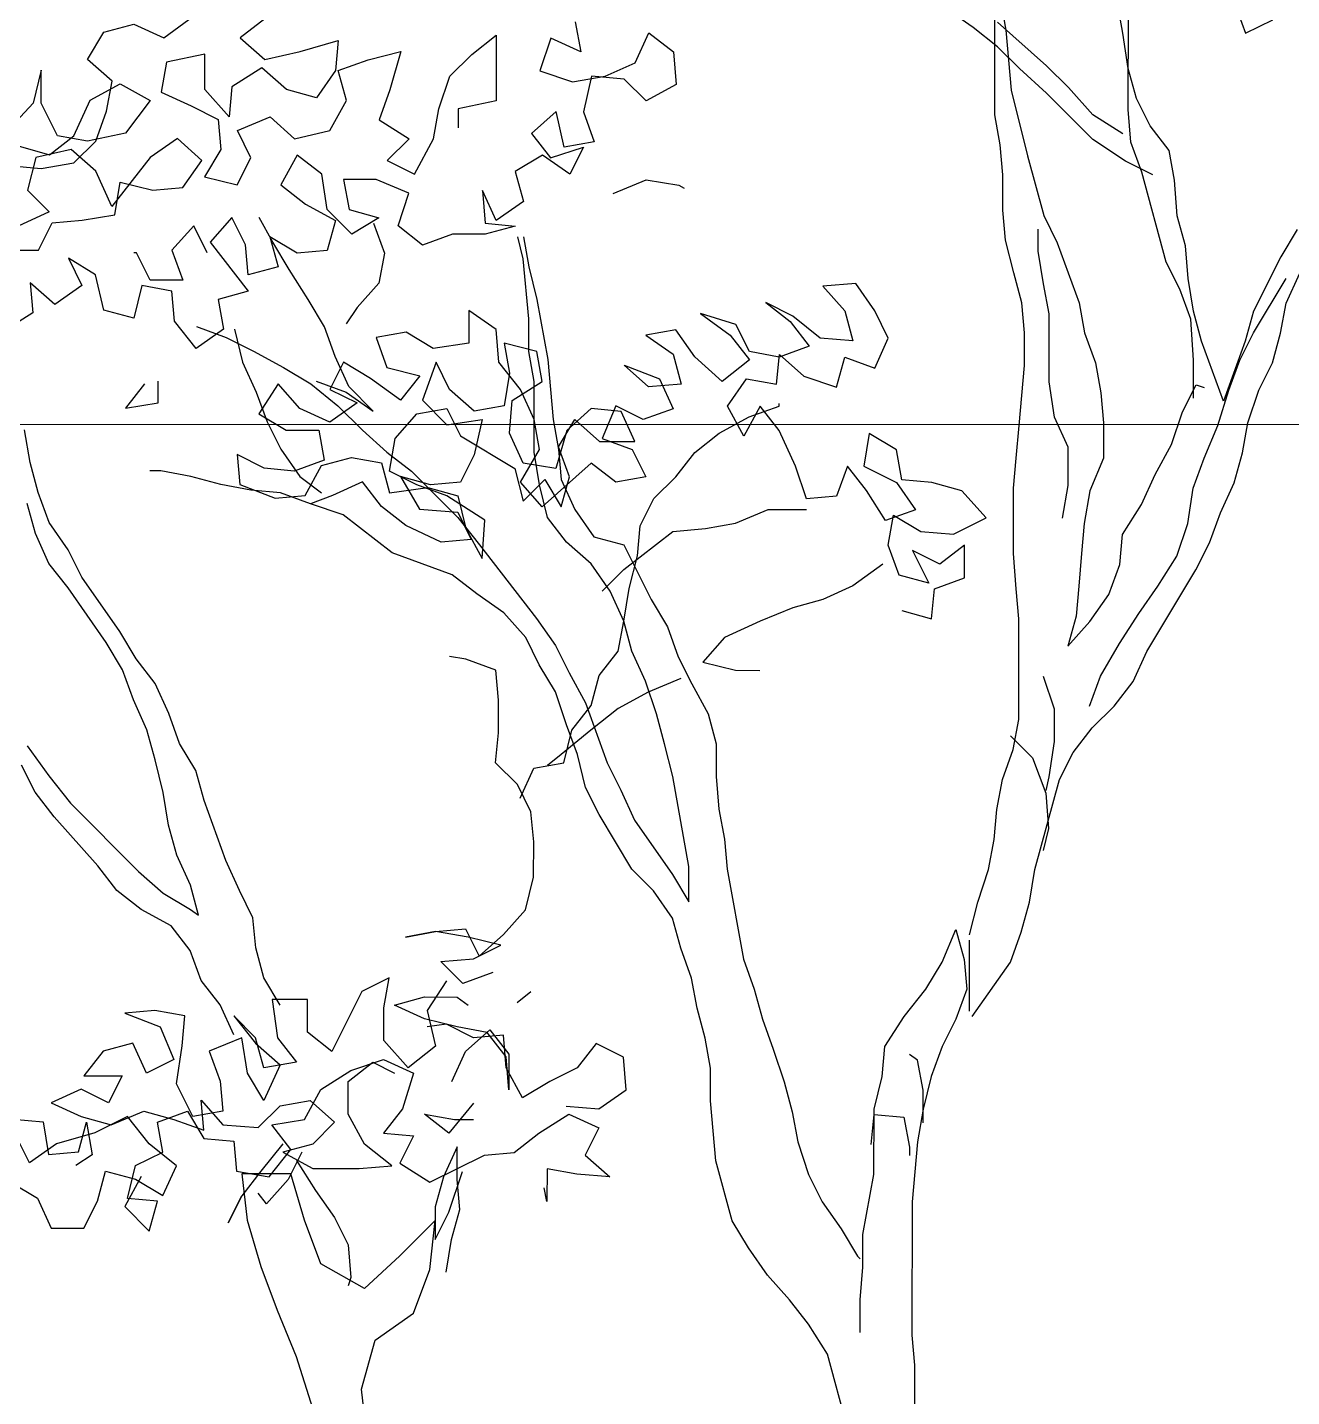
# Model space of a CAD drawing. Header units: millimetres. Extents: x 684983 to 685377, y 990360 to 990509.
# Drawn here: x 685176.153 to 685176.822, y 990417.523 to 990418.248 of the extents above; entities that cross this region are included whole.
import ezdxf

# ---------------------------------------------------------------- set-up
doc = ezdxf.new("R2010")
doc.units = ezdxf.units.MM
doc.layers.add('grid', color=8, linetype='Continuous', lineweight=9)
doc.layers.add('TEAK', color=7, linetype='Continuous')

# ---------------------------------------------------------------- blocks, each defined once
blk = doc.blocks.new('A$C25655A80')
at = {"color": 62}
for p, q in [((0.05239, 1.56976), (0.05243, 1.61686)), ((0.05435, 1.61013), (0.05626, 1.59956)), ((0.09759, 1.59856), (0.09568, 1.60913)), ((0.13702, 1.60909), (0.14085, 1.59852)), ((-0.24079, 1.59694), (-0.2302, 1.60462)), ((0.04472, 1.60053), (0.03512, 1.60726)), ((0.09949, 1.57164), (0.09952, 1.60721)), ((-0.26193, 1.59889), (-0.25136, 1.60176)), ((-0.25136, 1.60176), (-0.24079, 1.59694)), ((-0.20521, 1.60364), (-0.21387, 1.59692)), ((-0.09562, 1.60258), (-0.09371, 1.592)), ((0.05337, 1.59379), (0.04472, 1.60053)), ((0.07067, 1.58704), (0.05338, 1.60244)), ((0.05626, 1.59956), (0.05816, 1.5784)), ((0.14085, 1.59852), (0.15047, 1.60331)), ((-0.26771, 1.58928), (-0.26193, 1.59889)), ((-0.21387, 1.59692), (-0.20523, 1.58922)), ((-0.19273, 1.59209), (-0.17926, 1.59593)), ((-0.17926, 1.59593), (-0.18023, 1.58535)), ((-0.13216, 1.59108), (-0.12351, 1.5978)), ((-0.12351, 1.5978), (-0.12353, 1.57473)), ((-0.10428, 1.59682), (-0.10814, 1.58529)), ((-0.09371, 1.592), (-0.10428, 1.59682)), ((-0.07449, 1.58814), (-0.06967, 1.59871)), ((-0.06967, 1.59871), (-0.06103, 1.59197)), ((0.0995, 1.58606), (0.09759, 1.59856)), ((-0.22637, 1.59116), (-0.23983, 1.58829)), ((-0.22638, 1.57867), (-0.22637, 1.59116)), ((-0.20523, 1.58922), (-0.19273, 1.59209)), ((-0.1687, 1.58919), (-0.15716, 1.59206)), ((-0.15716, 1.59206), (-0.16102, 1.57861)), ((-0.13986, 1.58339), (-0.13216, 1.59108)), ((-0.06103, 1.59197), (-0.06008, 1.58044)), ((0.06105, 1.58609), (0.05337, 1.59379)), ((-0.28406, 1.58545), (-0.28695, 1.57391)), ((-0.28407, 1.57391), (-0.28406, 1.58545)), ((-0.25907, 1.58158), (-0.26771, 1.58928)), ((-0.23983, 1.58829), (-0.24177, 1.57772)), ((-0.20619, 1.58634), (-0.21677, 1.57962)), ((-0.19754, 1.57864), (-0.20619, 1.58634)), ((-0.18023, 1.58535), (-0.18697, 1.57575)), ((-0.17927, 1.58535), (-0.1687, 1.58919)), ((-0.1764, 1.57477), (-0.17927, 1.58535)), ((-0.10814, 1.58529), (-0.09661, 1.58143)), ((-0.08507, 1.58334), (-0.07449, 1.58814)), ((0.07066, 1.57743), (0.06105, 1.58609)), ((0.07835, 1.57935), (0.07067, 1.58704)), ((0.10238, 1.57548), (0.0995, 1.58606)), ((-0.26676, 1.57486), (-0.25618, 1.58062)), ((-0.261, 1.57101), (-0.25907, 1.58158)), ((-0.25618, 1.58062), (-0.24561, 1.57484)), ((-0.14372, 1.57186), (-0.13986, 1.58339)), ((-0.09661, 1.58143), (-0.08507, 1.58334)), ((-0.08987, 1.58335), (-0.09277, 1.57085)), ((-0.07834, 1.58237), (-0.08987, 1.58335)), ((-0.07066, 1.57468), (-0.07834, 1.58237)), ((-0.06008, 1.58044), (-0.07066, 1.57468)), ((-0.24177, 1.57772), (-0.2312, 1.5729)), ((-0.21774, 1.56904), (-0.22638, 1.57867)), ((-0.21677, 1.57962), (-0.21774, 1.56904)), ((-0.18697, 1.57575), (-0.19754, 1.57864)), ((-0.16102, 1.57861), (-0.16487, 1.56803)), ((0.05816, 1.5784), (0.06391, 1.55533)), ((0.08698, 1.56107), (0.07066, 1.57743)), ((0.08699, 1.56973), (0.07835, 1.57935)), ((0.10718, 1.56586), (0.10238, 1.57548)), ((-0.28695, 1.57391), (-0.29753, 1.56239)), ((-0.27831, 1.56237), (-0.28407, 1.57391)), ((-0.27254, 1.56237), (-0.26676, 1.57486)), ((-0.26485, 1.56044), (-0.261, 1.57101)), ((-0.24561, 1.57484), (-0.25428, 1.56331)), ((-0.2312, 1.5729), (-0.22159, 1.56809)), ((-0.18218, 1.56421), (-0.1764, 1.57477)), ((-0.14565, 1.56129), (-0.14372, 1.57186)), ((-0.12353, 1.57473), (-0.13699, 1.57185)), ((-0.13699, 1.57185), (-0.13699, 1.56513)), ((-0.10238, 1.57086), (-0.11104, 1.56318)), ((-0.09951, 1.55836), (-0.10238, 1.57086)), ((-0.09277, 1.57085), (-0.08893, 1.56027)), ((0.10044, 1.5601), (0.09949, 1.57164)), ((-0.22159, 1.56809), (-0.22064, 1.55751)), ((-0.21486, 1.56424), (-0.20332, 1.56903)), ((-0.20332, 1.56903), (-0.19468, 1.56133)), ((-0.16487, 1.56803), (-0.1543, 1.5613)), ((0.0543, 1.55918), (0.05239, 1.56976)), ((0.09756, 1.56299), (0.08699, 1.56973)), ((0.1139, 1.55721), (0.10718, 1.56586)), ((-0.2812, 1.55564), (-0.27254, 1.56237)), ((-0.26774, 1.56044), (-0.27831, 1.56237)), ((-0.25428, 1.56331), (-0.26774, 1.56044)), ((-0.23601, 1.56137), (-0.24563, 1.55465)), ((-0.22737, 1.55367), (-0.23601, 1.56137)), ((-0.21006, 1.55462), (-0.21486, 1.56424)), ((-0.19468, 1.56133), (-0.18218, 1.56421)), ((-0.1543, 1.5613), (-0.162, 1.55361)), ((-0.15239, 1.5488), (-0.14565, 1.56129)), ((-0.11104, 1.56318), (-0.10432, 1.55452)), ((0.09851, 1.55337), (0.08698, 1.56107)), ((-0.29465, 1.5595), (-0.2812, 1.55564)), ((-0.27351, 1.55756), (-0.28601, 1.55469)), ((-0.26486, 1.54986), (-0.27351, 1.55756)), ((-0.27255, 1.55275), (-0.26485, 1.56044)), ((-0.22064, 1.55751), (-0.22641, 1.5479)), ((-0.10432, 1.55452), (-0.09278, 1.55836)), ((-0.08893, 1.56027), (-0.09951, 1.55836)), ((-0.09278, 1.55836), (-0.0976, 1.54875)), ((0.05525, 1.54861), (0.0543, 1.55918)), ((0.10428, 1.54952), (0.10044, 1.5601)), ((0.11581, 1.54663), (0.1139, 1.55721)), ((-0.29562, 1.55181), (-0.28409, 1.55084)), ((-0.28601, 1.55469), (-0.2889, 1.54315)), ((-0.28409, 1.55084), (-0.27255, 1.55275)), ((-0.24563, 1.55465), (-0.25911, 1.53736)), ((-0.23411, 1.54407), (-0.22737, 1.55367)), ((-0.21488, 1.54501), (-0.21006, 1.55462)), ((-0.19372, 1.55556), (-0.1995, 1.54499)), ((-0.18507, 1.54883), (-0.19372, 1.55556)), ((-0.162, 1.55361), (-0.15239, 1.5488)), ((-0.1072, 1.55548), (-0.11682, 1.54973)), ((-0.0976, 1.54875), (-0.1072, 1.55548)), ((0.06391, 1.55533), (0.06966, 1.53417)), ((0.10812, 1.54856), (0.09851, 1.55337)), ((-0.25911, 1.53736), (-0.26486, 1.54986)), ((-0.25815, 1.53447), (-0.25621, 1.54601)), ((-0.25621, 1.54601), (-0.24468, 1.54311)), ((-0.22641, 1.5479), (-0.21488, 1.54501)), ((-0.18316, 1.53633), (-0.18507, 1.54883)), ((-0.17739, 1.5469), (-0.17547, 1.53632)), ((-0.16585, 1.54689), (-0.17739, 1.5469)), ((-0.15432, 1.54207), (-0.16585, 1.54689)), ((-0.11682, 1.54973), (-0.11395, 1.53915)), ((-0.08222, 1.542), (-0.07068, 1.5468)), ((-0.07068, 1.5468), (-0.05915, 1.54487)), ((0.05524, 1.53611), (0.05525, 1.54861)), ((0.1129, 1.51779), (0.10428, 1.54952)), ((0.11676, 1.53413), (0.11581, 1.54663)), ((-0.2889, 1.54315), (-0.28122, 1.53546)), ((-0.24468, 1.54311), (-0.23411, 1.54407)), ((-0.1995, 1.54499), (-0.19085, 1.53826)), ((-0.15818, 1.53054), (-0.15432, 1.54207)), ((-0.12836, 1.54301), (-0.12741, 1.53147)), ((-0.12357, 1.53243), (-0.12836, 1.54301)), ((-0.05915, 1.54487), (-0.05723, 1.5439)), ((-0.19085, 1.53826), (-0.18028, 1.53248)), ((-0.17452, 1.52767), (-0.18316, 1.53633)), ((-0.17547, 1.53632), (-0.1649, 1.53343)), ((-0.11395, 1.53915), (-0.12357, 1.53243)), ((-0.28122, 1.53546), (-0.29372, 1.5297)), ((-0.28507, 1.522), (-0.28026, 1.53161)), ((-0.28026, 1.53161), (-0.26968, 1.53256)), ((-0.26968, 1.53256), (-0.25815, 1.53447)), ((-0.21681, 1.53348), (-0.22451, 1.52483)), ((-0.21201, 1.52386), (-0.21681, 1.53348)), ((-0.2024, 1.52481), (-0.2072, 1.53347)), ((-0.18028, 1.53248), (-0.18318, 1.52191)), ((-0.1649, 1.53343), (-0.17452, 1.52767)), ((-0.16683, 1.53151), (-0.16299, 1.52093)), ((0.05619, 1.52553), (0.05524, 1.53611)), ((0.06966, 1.53417), (0.07445, 1.52456)), ((0.11963, 1.52355), (0.11676, 1.53413)), ((-0.23027, 1.5306), (-0.23797, 1.52196)), ((-0.22548, 1.52099), (-0.23027, 1.5306)), ((-0.20336, 1.52673), (-0.20049, 1.51616)), ((-0.19375, 1.52096), (-0.20336, 1.52673)), ((-0.14953, 1.5238), (-0.15818, 1.53054)), ((-0.13895, 1.52764), (-0.14953, 1.5238)), ((-0.12742, 1.52763), (-0.13895, 1.52764)), ((-0.11684, 1.5305), (-0.12742, 1.52763)), ((-0.12741, 1.53147), (-0.11684, 1.5305)), ((-0.11397, 1.51896), (-0.11588, 1.52665)), ((-0.11396, 1.52665), (-0.11205, 1.51608)), ((0.06772, 1.52168), (0.06773, 1.52937)), ((0.15905, 1.52929), (0.15328, 1.51968)), ((-0.29661, 1.52201), (-0.28507, 1.522)), ((-0.23797, 1.52196), (-0.23414, 1.51138)), ((-0.22451, 1.52483), (-0.21107, 1.50751)), ((-0.21106, 1.51328), (-0.21201, 1.52386)), ((-0.19664, 1.51519), (-0.2024, 1.52481)), ((-0.18318, 1.52191), (-0.19375, 1.52096)), ((0.05906, 1.514), (0.05619, 1.52553)), ((0.07445, 1.52456), (0.08213, 1.5034)), ((0.12059, 1.51202), (0.11963, 1.52355)), ((-0.2745, 1.51911), (-0.26971, 1.50949)), ((-0.2649, 1.51333), (-0.2745, 1.51911)), ((-0.25047, 1.52101), (-0.25143, 1.52101)), ((-0.24567, 1.51139), (-0.25047, 1.52101)), ((-0.16299, 1.52093), (-0.16492, 1.51036)), ((-0.11206, 1.49781), (-0.11397, 1.51896)), ((0.06963, 1.51014), (0.06772, 1.52168)), ((0.1177, 1.50818), (0.1129, 1.51779)), ((0.15328, 1.51968), (0.14365, 1.50046)), ((-0.26202, 1.50083), (-0.2649, 1.51333)), ((-0.20049, 1.51616), (-0.21106, 1.51328)), ((-0.18992, 1.50461), (-0.19664, 1.51519)), ((-0.11205, 1.51608), (-0.10917, 1.50454)), ((0.06194, 1.50342), (0.05906, 1.514)), ((0.15518, 1.50333), (0.16, 1.5139)), ((-0.28797, 1.51047), (-0.28702, 1.49989)), ((-0.27932, 1.50277), (-0.28797, 1.51047)), ((-0.26971, 1.50949), (-0.27932, 1.50277)), ((-0.24856, 1.50947), (-0.25145, 1.49794)), ((-0.23798, 1.50754), (-0.24856, 1.50947)), ((-0.23414, 1.51138), (-0.24567, 1.51139)), ((-0.23703, 1.49696), (-0.23798, 1.50754)), ((-0.21107, 1.50751), (-0.22164, 1.50464)), ((-0.16492, 1.51036), (-0.17262, 1.50171)), ((0.0033, 1.5102), (-0.00823, 1.50925)), ((-0.00823, 1.50925), (-0.00055, 1.50059)), ((0.01003, 1.50058), (0.0033, 1.5102)), ((0.07155, 1.49957), (0.06963, 1.51014)), ((0.12153, 1.4976), (0.1177, 1.50818)), ((0.1225, 1.50048), (0.12059, 1.51202)), ((0.14364, 1.49277), (0.15519, 1.51199)), ((-0.22164, 1.50464), (-0.21973, 1.49406)), ((-0.18416, 1.49499), (-0.18992, 1.50461)), ((-0.10917, 1.50454), (-0.10535, 1.48339)), ((-0.02842, 1.5035), (-0.01978, 1.49677)), ((-0.01882, 1.49869), (-0.02842, 1.5035)), ((0.06289, 1.49284), (0.06194, 1.50342)), ((0.08213, 1.5034), (0.08404, 1.49283)), ((0.15325, 1.49276), (0.15518, 1.50333)), ((-0.28702, 1.49989), (-0.2976, 1.49317)), ((-0.25145, 1.49794), (-0.26202, 1.50083)), ((-0.17262, 1.50171), (-0.17647, 1.49595)), ((-0.13321, 1.50071), (-0.13322, 1.48918)), ((-0.1236, 1.49398), (-0.13321, 1.50071)), ((-0.11207, 1.48628), (-0.11206, 1.49781)), ((-0.0515, 1.49968), (-0.04093, 1.49198)), ((-0.03901, 1.49582), (-0.0515, 1.49968)), ((-0.00921, 1.49099), (-0.01882, 1.49869)), ((-0.00055, 1.50059), (0.00233, 1.49002)), ((0.01482, 1.49097), (0.01003, 1.50058)), ((0.07153, 1.47553), (0.07155, 1.49957)), ((0.12537, 1.4899), (0.1225, 1.50048)), ((0.14365, 1.50046), (0.14075, 1.48989)), ((-0.22935, 1.48734), (-0.23703, 1.49696)), ((-0.21973, 1.49406), (-0.22935, 1.48734)), ((-0.22934, 1.49503), (-0.21877, 1.49118)), ((-0.21589, 1.49406), (-0.21301, 1.48252)), ((-0.18033, 1.48442), (-0.18416, 1.49499)), ((-0.15533, 1.49304), (-0.1659, 1.49113)), ((-0.14572, 1.48727), (-0.15533, 1.49304)), ((-0.12265, 1.48244), (-0.1236, 1.49398)), ((-0.06016, 1.49392), (-0.07073, 1.49201)), ((-0.05344, 1.4843), (-0.06016, 1.49392)), ((-0.03421, 1.4862), (-0.03901, 1.49582)), ((-0.01978, 1.49677), (-0.01306, 1.48811)), ((0.06288, 1.48131), (0.06289, 1.49284)), ((0.12248, 1.48318), (0.12153, 1.4976)), ((-0.21877, 1.49118), (-0.20916, 1.48636)), ((-0.1659, 1.49113), (-0.16207, 1.48055)), ((-0.13322, 1.48918), (-0.14572, 1.48727)), ((-0.12072, 1.48917), (-0.11881, 1.47859)), ((-0.10919, 1.48627), (-0.12072, 1.48917)), ((-0.07073, 1.49201), (-0.06113, 1.48527)), ((-0.04093, 1.49198), (-0.03421, 1.48332)), ((-0.01306, 1.48811), (-0.02364, 1.48427)), ((0.00233, 1.49002), (-0.00921, 1.49099)), ((0.01001, 1.4804), (0.01482, 1.49097)), ((0.08404, 1.49283), (0.08787, 1.48225)), ((0.13304, 1.46875), (0.12537, 1.4899)), ((0.14075, 1.48989), (0.13304, 1.46875)), ((0.13882, 1.48316), (0.14364, 1.49277)), ((0.15036, 1.48219), (0.15325, 1.49276)), ((-0.20916, 1.48636), (-0.1986, 1.48059)), ((-0.17553, 1.47384), (-0.18033, 1.48442)), ((-0.11016, 1.4757), (-0.11207, 1.48628)), ((-0.10728, 1.4757), (-0.10919, 1.48627)), ((-0.10535, 1.48339), (-0.10344, 1.46224)), ((-0.06113, 1.48527), (-0.05825, 1.47469)), ((-0.04383, 1.47564), (-0.05344, 1.4843)), ((-0.03421, 1.48332), (-0.04383, 1.47564)), ((-0.02364, 1.48427), (-0.03421, 1.4862)), ((-0.02461, 1.47466), (-0.02363, 1.48523)), ((-0.02363, 1.48523), (-0.01499, 1.47753)), ((-0.00346, 1.47368), (-0.00056, 1.48425)), ((-0.00056, 1.48425), (0.01001, 1.4804)), ((0.12247, 1.46972), (0.12248, 1.48318)), ((-0.21301, 1.48252), (-0.20822, 1.47194)), ((-0.1986, 1.48059), (-0.18899, 1.47481)), ((-0.17745, 1.48249), (-0.18226, 1.47288)), ((-0.16784, 1.47671), (-0.17745, 1.48249)), ((-0.16207, 1.48055), (-0.15053, 1.47766)), ((-0.14476, 1.48246), (-0.14958, 1.46901)), ((-0.13996, 1.47284), (-0.14476, 1.48246)), ((-0.11497, 1.47282), (-0.12265, 1.48244)), ((-0.11881, 1.47859), (-0.12074, 1.46706)), ((-0.07843, 1.48144), (-0.06594, 1.47662)), ((-0.06979, 1.47374), (-0.07843, 1.48144)), ((0.06094, 1.46016), (0.06288, 1.48131)), ((0.08787, 1.48225), (0.08979, 1.47167)), ((0.13497, 1.47259), (0.13882, 1.48316)), ((0.14554, 1.47258), (0.15036, 1.48219)), ((-0.24763, 1.47486), (-0.25436, 1.46622)), ((-0.24283, 1.46813), (-0.24282, 1.47582)), ((-0.20052, 1.47482), (-0.20726, 1.46425)), ((-0.19284, 1.46616), (-0.20052, 1.47482)), ((-0.18899, 1.47481), (-0.17938, 1.46711)), ((-0.18706, 1.47577), (-0.17649, 1.47191)), ((-0.16689, 1.46518), (-0.17553, 1.47384)), ((-0.15727, 1.46901), (-0.16784, 1.47671)), ((-0.15053, 1.47766), (-0.15727, 1.46901)), ((-0.11786, 1.46898), (-0.10728, 1.4757)), ((-0.11018, 1.45071), (-0.11016, 1.4757)), ((-0.05825, 1.47469), (-0.06979, 1.47374)), ((-0.06594, 1.47662), (-0.06114, 1.46604)), ((-0.04192, 1.46699), (-0.03518, 1.47659)), ((-0.03518, 1.47659), (-0.02461, 1.47466)), ((-0.01499, 1.47753), (-0.00346, 1.47368)), ((0.07344, 1.46303), (0.07153, 1.47553)), ((0.11862, 1.46492), (0.12344, 1.47452)), ((0.12344, 1.47452), (0.12632, 1.47356)), ((-0.20822, 1.47194), (-0.20438, 1.46137)), ((-0.18226, 1.47288), (-0.17265, 1.46807)), ((-0.17649, 1.47191), (-0.16689, 1.46518)), ((-0.14958, 1.46901), (-0.14094, 1.46035)), ((-0.13132, 1.46514), (-0.13996, 1.47284)), ((-0.11883, 1.45744), (-0.11786, 1.46898)), ((-0.11017, 1.46224), (-0.11497, 1.47282)), ((0.08979, 1.47167), (0.09074, 1.4611)), ((0.13111, 1.4601), (0.13497, 1.47259)), ((0.14169, 1.46105), (0.14554, 1.47258)), ((-0.25436, 1.46622), (-0.24283, 1.46813)), ((-0.20726, 1.46425), (-0.19765, 1.45848)), ((-0.18227, 1.46135), (-0.19284, 1.46616)), ((-0.17265, 1.46807), (-0.18227, 1.46135)), ((-0.17938, 1.46711), (-0.17074, 1.45845)), ((-0.15921, 1.45556), (-0.15151, 1.4642)), ((-0.15151, 1.4642), (-0.14093, 1.46611)), ((-0.14093, 1.46611), (-0.13613, 1.4565)), ((-0.12074, 1.46706), (-0.13132, 1.46514)), ((-0.08998, 1.46607), (-0.09864, 1.45839)), ((-0.07941, 1.4651), (-0.08998, 1.46607)), ((-0.08133, 1.46702), (-0.08615, 1.45549)), ((-0.07172, 1.46221), (-0.08133, 1.46702)), ((-0.07461, 1.45452), (-0.07941, 1.4651)), ((-0.06114, 1.46604), (-0.07172, 1.46221)), ((-0.03616, 1.45641), (-0.04192, 1.46699)), ((-0.03038, 1.46697), (-0.03616, 1.45641)), ((-0.03423, 1.46313), (-0.02365, 1.46697)), ((-0.02366, 1.45832), (-0.03038, 1.46697)), ((-0.02365, 1.46697), (-0.02365, 1.46793)), ((0.11476, 1.45338), (0.11862, 1.46492)), ((-0.20438, 1.46137), (-0.19958, 1.45175)), ((-0.14094, 1.46035), (-0.12844, 1.46226)), ((-0.12844, 1.46226), (-0.13133, 1.44976)), ((-0.10826, 1.45167), (-0.11017, 1.46224)), ((-0.10344, 1.46224), (-0.10153, 1.45166)), ((-0.10153, 1.45262), (-0.09575, 1.46223)), ((-0.09575, 1.46223), (-0.08711, 1.45453)), ((-0.04481, 1.45737), (-0.03423, 1.46313)), ((0.05997, 1.44863), (0.06094, 1.46016)), ((0.07823, 1.45246), (0.07344, 1.46303)), ((0.09074, 1.4611), (0.09073, 1.4486)), ((0.1263, 1.44857), (0.13111, 1.4601)), ((0.13976, 1.45048), (0.14169, 1.46105)), ((-0.28803, 1.44702), (-0.28994, 1.45856)), ((-0.19765, 1.45848), (-0.18612, 1.45847)), ((-0.18612, 1.45847), (-0.18421, 1.44789)), ((-0.17074, 1.45845), (-0.16209, 1.45075)), ((-0.16114, 1.44402), (-0.15921, 1.45556)), ((-0.13613, 1.4565), (-0.11692, 1.44494)), ((-0.11403, 1.44686), (-0.11883, 1.45744)), ((-0.09864, 1.45839), (-0.1025, 1.44493)), ((-0.08711, 1.45453), (-0.07461, 1.45452)), ((-0.08615, 1.45549), (-0.07558, 1.45164)), ((-0.05347, 1.45065), (-0.04481, 1.45737)), ((-0.0179, 1.44581), (-0.02366, 1.45832)), ((0.00806, 1.45733), (0.00613, 1.44579)), ((0.01767, 1.45155), (0.00806, 1.45733)), ((-0.21497, 1.44984), (-0.21401, 1.43927)), ((-0.20536, 1.44502), (-0.21497, 1.44984)), ((-0.19958, 1.45175), (-0.19286, 1.44213)), ((-0.16209, 1.45075), (-0.15345, 1.44402)), ((-0.13133, 1.44976), (-0.13615, 1.44016)), ((-0.115, 1.44014), (-0.10826, 1.45167)), ((-0.10827, 1.43917), (-0.11018, 1.45071)), ((-0.09769, 1.44204), (-0.10153, 1.45262)), ((-0.10153, 1.45166), (-0.10058, 1.44108)), ((-0.07558, 1.45164), (-0.07078, 1.44202)), ((-0.0602, 1.44201), (-0.05347, 1.45065)), ((0.01958, 1.44097), (0.01767, 1.45155)), ((0.07822, 1.439), (0.07823, 1.45246)), ((0.10899, 1.44281), (0.11476, 1.45338)), ((0.13686, 1.43991), (0.13976, 1.45048)), ((-0.28515, 1.43645), (-0.28803, 1.44702)), ((-0.19478, 1.44405), (-0.20536, 1.44502)), ((-0.18421, 1.44789), (-0.19478, 1.44405)), ((-0.19095, 1.4354), (-0.18517, 1.44597)), ((-0.18517, 1.44597), (-0.17459, 1.44884)), ((-0.17459, 1.44884), (-0.16402, 1.44691)), ((-0.16402, 1.44691), (-0.16115, 1.43633)), ((-0.11692, 1.44494), (-0.11404, 1.43341)), ((-0.1025, 1.44493), (-0.11403, 1.44686)), ((-0.09, 1.44684), (-0.10732, 1.43148)), ((-0.08135, 1.4401), (-0.09, 1.44684)), ((-0.01407, 1.43428), (-0.0179, 1.44581)), ((0.00036, 1.4458), (-0.00349, 1.43523)), ((0.00708, 1.43714), (0.00036, 1.4458)), ((0.00613, 1.44579), (0.01766, 1.44001)), ((0.05899, 1.43805), (0.05997, 1.44863)), ((0.09073, 1.4486), (0.08591, 1.43707)), ((0.12244, 1.438), (0.1263, 1.44857)), ((-0.24189, 1.4441), (-0.24573, 1.4441)), ((-0.23131, 1.44216), (-0.24189, 1.4441)), ((-0.22074, 1.43927), (-0.23131, 1.44216)), ((-0.19286, 1.44213), (-0.18518, 1.43635)), ((-0.17075, 1.44019), (-0.18133, 1.43539)), ((-0.16403, 1.43153), (-0.17075, 1.44019)), ((-0.15153, 1.43921), (-0.16114, 1.44402)), ((-0.15729, 1.4421), (-0.15058, 1.43056)), ((-0.14672, 1.4392), (-0.15729, 1.4421)), ((-0.15345, 1.44402), (-0.13712, 1.42766)), ((-0.13615, 1.44016), (-0.14672, 1.4392)), ((-0.10732, 1.43148), (-0.115, 1.44014)), ((-0.11404, 1.43341), (-0.10635, 1.44109)), ((-0.10635, 1.44109), (-0.10059, 1.43147)), ((-0.10059, 1.43147), (-0.09769, 1.44204)), ((-0.10058, 1.44108), (-0.09578, 1.43051)), ((-0.07078, 1.44202), (-0.08135, 1.4401)), ((-0.0679, 1.43432), (-0.0602, 1.44201)), ((0.01766, 1.44001), (0.02438, 1.4304)), ((0.03016, 1.44), (0.01958, 1.44097)), ((0.04073, 1.43711), (0.03016, 1.44)), ((0.10417, 1.43224), (0.10899, 1.44281)), ((0.13205, 1.42934), (0.13686, 1.43991)), ((-0.28132, 1.42587), (-0.28515, 1.43645)), ((-0.21017, 1.43734), (-0.22074, 1.43927)), ((-0.21401, 1.43927), (-0.20152, 1.43445)), ((-0.1996, 1.43637), (-0.21017, 1.43734)), ((-0.20152, 1.43445), (-0.19095, 1.4354)), ((-0.18903, 1.43251), (-0.1996, 1.43637)), ((-0.18133, 1.43539), (-0.18903, 1.43251)), ((-0.16115, 1.43633), (-0.14769, 1.43824)), ((-0.14096, 1.43535), (-0.15153, 1.43921)), ((-0.14769, 1.43824), (-0.13711, 1.43535)), ((-0.12751, 1.42669), (-0.14096, 1.43535)), ((-0.13711, 1.43535), (-0.13424, 1.42381)), ((-0.1054, 1.42763), (-0.10827, 1.43917)), ((-0.00349, 1.43523), (-0.01407, 1.43428)), ((0.0138, 1.42656), (0.00708, 1.43714)), ((0.04937, 1.42749), (0.04073, 1.43711)), ((0.05897, 1.41498), (0.05899, 1.43805)), ((0.07629, 1.42746), (0.07822, 1.439)), ((0.08591, 1.43707), (0.08398, 1.42553)), ((0.12051, 1.4255), (0.12244, 1.438)), ((-0.28613, 1.42203), (-0.289, 1.4326)), ((-0.17749, 1.42866), (-0.18903, 1.43251)), ((-0.15539, 1.42479), (-0.16403, 1.43153)), ((-0.15058, 1.43056), (-0.13712, 1.42958)), ((-0.09578, 1.43051), (-0.08906, 1.42089)), ((-0.07272, 1.42472), (-0.0679, 1.43432)), ((-0.03907, 1.42565), (-0.02753, 1.43044)), ((-0.02753, 1.43044), (-0.01407, 1.43043)), ((0.02438, 1.4304), (0.0138, 1.42656)), ((0.09743, 1.42168), (0.10417, 1.43224)), ((-0.2746, 1.41625), (-0.28132, 1.42587)), ((-0.1602, 1.41518), (-0.17749, 1.42866)), ((-0.13712, 1.42958), (-0.13232, 1.41996)), ((-0.13712, 1.42766), (-0.12944, 1.41804)), ((-0.12848, 1.41323), (-0.12751, 1.42669)), ((-0.09868, 1.41897), (-0.1054, 1.42763)), ((-0.04965, 1.42373), (-0.03907, 1.42565)), ((0.01476, 1.41791), (0.01669, 1.42848)), ((0.01669, 1.42848), (0.0263, 1.4227)), ((0.03783, 1.42173), (0.04937, 1.42749)), ((0.08398, 1.42553), (0.08301, 1.41496)), ((0.11665, 1.41397), (0.12051, 1.4255)), ((0.12819, 1.41876), (0.13205, 1.42934)), ((-0.28133, 1.41145), (-0.28613, 1.42203)), ((-0.1429, 1.41901), (-0.15539, 1.42479)), ((-0.13424, 1.42381), (-0.12848, 1.41323)), ((-0.08906, 1.42089), (-0.07849, 1.41799)), ((-0.0785, 1.40934), (-0.06118, 1.42278)), ((-0.07369, 1.41414), (-0.07272, 1.42472)), ((-0.06118, 1.42278), (-0.04965, 1.42373)), ((0.0263, 1.4227), (0.03783, 1.42173)), ((0.09646, 1.4111), (0.09743, 1.42168)), ((-0.2698, 1.40663), (-0.2746, 1.41625)), ((-0.13232, 1.41996), (-0.1429, 1.41901)), ((-0.12944, 1.41804), (-0.10928, 1.39207)), ((-0.09003, 1.41127), (-0.09868, 1.41897)), ((-0.07849, 1.41799), (-0.06889, 1.39876)), ((0.01859, 1.40733), (0.01476, 1.41791)), ((0.02341, 1.41598), (0.02916, 1.40444)), ((0.03301, 1.41116), (0.02341, 1.41598)), ((0.04167, 1.41788), (0.03301, 1.41116)), ((0.04166, 1.40635), (0.04167, 1.41788)), ((0.12338, 1.40916), (0.12819, 1.41876)), ((-0.27461, 1.40279), (-0.28133, 1.41145)), ((-0.13906, 1.40747), (-0.1602, 1.41518)), ((-0.08331, 1.40165), (-0.09003, 1.41127)), ((-0.07658, 1.40261), (-0.07369, 1.41414)), ((0.01283, 1.41118), (0.00225, 1.4035)), ((0.05992, 1.40248), (0.05897, 1.41498)), ((0.08301, 1.41496), (0.08203, 1.40343)), ((0.09261, 1.40053), (0.09646, 1.4111)), ((0.10991, 1.4034), (0.11665, 1.41397)), ((-0.25636, 1.38739), (-0.2698, 1.40663)), ((-0.13042, 1.40074), (-0.13906, 1.40747)), ((-0.0862, 1.40166), (-0.0785, 1.40934)), ((0.02916, 1.40444), (0.01859, 1.40733)), ((0.03108, 1.40251), (0.04166, 1.40635)), ((0.10605, 1.38033), (0.12338, 1.40916)), ((-0.26117, 1.38355), (-0.27461, 1.40279)), ((-0.07851, 1.39108), (-0.08331, 1.40165)), ((-0.07851, 1.39108), (-0.07658, 1.40261)), ((0.00225, 1.4035), (-0.00833, 1.3987)), ((0.03011, 1.39194), (0.03108, 1.40251)), ((0.06087, 1.39191), (0.05992, 1.40248)), ((0.08203, 1.40343), (0.08106, 1.39285)), ((0.10317, 1.39379), (0.10991, 1.4034)), ((-0.12081, 1.394), (-0.13042, 1.40074)), ((-0.06889, 1.39876), (-0.06314, 1.38914)), ((-0.00833, 1.3987), (-0.01891, 1.39583)), ((0.08587, 1.39093), (0.09261, 1.40053)), ((-0.11313, 1.38534), (-0.12081, 1.394)), ((-0.10928, 1.39207), (-0.10256, 1.38245)), ((-0.01891, 1.39583), (-0.03045, 1.39103)), ((0.01954, 1.39483), (0.03011, 1.39194)), ((0.06084, 1.35634), (0.06087, 1.39191)), ((0.08106, 1.39285), (0.07817, 1.38228)), ((0.09644, 1.38323), (0.10317, 1.39379)), ((-0.2506, 1.37778), (-0.25636, 1.38739)), ((-0.08045, 1.3805), (-0.07851, 1.39108)), ((-0.07564, 1.3805), (-0.07851, 1.39108)), ((-0.06314, 1.38914), (-0.0593, 1.37856)), ((-0.03045, 1.39103), (-0.04295, 1.38528)), ((0.07817, 1.38228), (0.08587, 1.39093)), ((-0.25541, 1.37393), (-0.26117, 1.38355)), ((-0.10833, 1.37572), (-0.11313, 1.38534)), ((-0.10256, 1.38245), (-0.09776, 1.37283)), ((-0.04295, 1.38528), (-0.05065, 1.37663)), ((0.0897, 1.3717), (0.09644, 1.38323)), ((-0.24388, 1.36912), (-0.2506, 1.37778)), ((-0.13428, 1.37767), (-0.14005, 1.37864)), ((-0.12371, 1.37381), (-0.13428, 1.37767)), ((-0.08718, 1.37186), (-0.08045, 1.3805)), ((-0.07084, 1.36992), (-0.07564, 1.3805)), ((-0.0593, 1.37856), (-0.0545, 1.36894)), ((0.10123, 1.36976), (0.10605, 1.38033)), ((-0.25157, 1.36336), (-0.25541, 1.37393)), ((-0.12276, 1.36324), (-0.12371, 1.37381)), ((-0.10257, 1.3661), (-0.10833, 1.37572)), ((-0.09776, 1.37283), (-0.092, 1.36225)), ((-0.05065, 1.37663), (-0.03912, 1.37374)), ((-0.03912, 1.37374), (-0.03047, 1.37373)), ((-0.23908, 1.35854), (-0.24388, 1.36912)), ((-0.09008, 1.36129), (-0.08718, 1.37186)), ((-0.06701, 1.35838), (-0.07084, 1.36992)), ((-0.05835, 1.37087), (-0.06989, 1.36607)), ((-0.0545, 1.36894), (-0.04874, 1.35836)), ((0.06951, 1.37171), (0.07334, 1.36018)), ((0.08584, 1.36113), (0.0897, 1.3717)), ((0.09449, 1.36112), (0.10123, 1.36976)), ((-0.24678, 1.35278), (-0.25157, 1.36336)), ((-0.12277, 1.3517), (-0.12276, 1.36324)), ((-0.09874, 1.35456), (-0.10257, 1.3661)), ((-0.06989, 1.36607), (-0.08047, 1.36032)), ((-0.23525, 1.34796), (-0.23908, 1.35854)), ((-0.09681, 1.35264), (-0.09008, 1.36129)), ((-0.092, 1.36225), (-0.08433, 1.34109)), ((-0.08047, 1.36032), (-0.09009, 1.35263)), ((-0.06413, 1.3478), (-0.06701, 1.35838)), ((-0.04874, 1.35836), (-0.04587, 1.34779)), ((0.07334, 1.36018), (0.07333, 1.34864)), ((0.08679, 1.35343), (0.09449, 1.36112)), ((-0.2439, 1.3422), (-0.24678, 1.35278)), ((-0.0949, 1.34399), (-0.09874, 1.35456)), ((0.05891, 1.34577), (0.06084, 1.35634)), ((0.08006, 1.34479), (0.08679, 1.35343)), ((-0.22949, 1.33834), (-0.23525, 1.34796)), ((-0.12374, 1.34113), (-0.12277, 1.3517)), ((-0.09009, 1.35263), (-0.10067, 1.34399)), ((-0.09971, 1.34111), (-0.09681, 1.35264)), ((0.05795, 1.35058), (0.06564, 1.34288)), ((0.07333, 1.34864), (0.0714, 1.33614)), ((-0.28908, 1.34705), (-0.2814, 1.33647)), ((-0.10067, 1.34399), (-0.10548, 1.34015)), ((-0.09203, 1.33245), (-0.0949, 1.34399)), ((-0.06126, 1.33627), (-0.06413, 1.3478)), ((-0.04587, 1.34779), (-0.04588, 1.33625)), ((0.05506, 1.3352), (0.05891, 1.34577)), ((0.07524, 1.33518), (0.08006, 1.34479)), ((-0.28621, 1.3307), (-0.29101, 1.34032)), ((-0.24103, 1.33066), (-0.2439, 1.3422)), ((-0.22661, 1.32777), (-0.22949, 1.33834)), ((-0.11606, 1.33343), (-0.12374, 1.34113)), ((-0.1151, 1.32862), (-0.11029, 1.33919)), ((-0.11029, 1.33919), (-0.09971, 1.34111)), ((-0.08433, 1.34109), (-0.07953, 1.33148)), ((0.06564, 1.34288), (0.07043, 1.33038)), ((-0.2814, 1.33647), (-0.27372, 1.32685)), ((-0.11126, 1.32381), (-0.11606, 1.33343)), ((-0.05552, 1.30454), (-0.06126, 1.33627)), ((-0.04588, 1.33625), (-0.04493, 1.32472)), ((0.05312, 1.32463), (0.05506, 1.3352)), ((0.06656, 1.30346), (0.07524, 1.33518)), ((0.0714, 1.33614), (0.07043, 1.33134)), ((-0.27949, 1.32205), (-0.28621, 1.3307)), ((-0.23912, 1.31913), (-0.24103, 1.33066)), ((-0.08723, 1.32283), (-0.09203, 1.33245)), ((-0.07953, 1.33148), (-0.07473, 1.3209)), ((0.07043, 1.33038), (0.07138, 1.31788)), ((-0.27372, 1.32685), (-0.24971, 1.30279)), ((-0.21894, 1.30661), (-0.22661, 1.32777)), ((-0.11031, 1.31324), (-0.11126, 1.32381)), ((-0.04493, 1.32472), (-0.04302, 1.31414)), ((0.05215, 1.31405), (0.05312, 1.32463)), ((-0.26413, 1.30473), (-0.27949, 1.32205)), ((-0.23624, 1.30855), (-0.23912, 1.31913)), ((-0.07571, 1.30359), (-0.08723, 1.32283)), ((-0.07473, 1.3209), (-0.06129, 1.30166)), ((-0.04302, 1.31414), (-0.04207, 1.30356)), ((0.07138, 1.31788), (0.06945, 1.31019)), ((-0.11032, 1.30074), (-0.11031, 1.31324)), ((0.05022, 1.30348), (0.05215, 1.31405)), ((-0.2574, 1.29607), (-0.26413, 1.30473)), ((-0.23145, 1.29797), (-0.23624, 1.30855)), ((-0.21415, 1.29603), (-0.21894, 1.30661)), ((-0.05553, 1.29204), (-0.05552, 1.30454)), ((-0.24971, 1.30279), (-0.24106, 1.29509)), ((-0.11321, 1.28921), (-0.11032, 1.30074)), ((-0.06803, 1.2959), (-0.07571, 1.30359)), ((-0.06129, 1.30166), (-0.05553, 1.29204)), ((-0.04207, 1.30356), (-0.03633, 1.27184)), ((0.04636, 1.29195), (0.05022, 1.30348)), ((0.06463, 1.29193), (0.06656, 1.30346)), ((-0.24876, 1.28933), (-0.2574, 1.29607)), ((-0.24106, 1.29509), (-0.23145, 1.28932)), ((-0.22857, 1.28739), (-0.23145, 1.29797)), ((-0.20935, 1.28641), (-0.21415, 1.29603)), ((-0.06131, 1.28628), (-0.06803, 1.2959)), ((0.04347, 1.28041), (0.04636, 1.29195)), ((0.06173, 1.28136), (0.06463, 1.29193)), ((-0.23819, 1.28356), (-0.24876, 1.28933)), ((-0.23145, 1.28932), (-0.22857, 1.28739)), ((-0.2084, 1.27584), (-0.20935, 1.28641)), ((-0.12091, 1.28056), (-0.11321, 1.28921)), ((-0.05843, 1.2757), (-0.06131, 1.28628)), ((-0.23147, 1.2749), (-0.23819, 1.28356)), ((-0.15552, 1.27964), (-0.14494, 1.28155)), ((-0.14494, 1.28155), (-0.15552, 1.27964)), ((-0.14494, 1.28155), (-0.13437, 1.2825)), ((-0.13341, 1.27962), (-0.14494, 1.28155)), ((-0.13437, 1.2825), (-0.12957, 1.27288)), ((-0.12957, 1.27288), (-0.12091, 1.28056)), ((0.05788, 1.27079), (0.06173, 1.28136)), ((-0.20552, 1.26526), (-0.2084, 1.27584)), ((-0.12188, 1.27672), (-0.13341, 1.27962)), ((-0.1315, 1.27192), (-0.12188, 1.27672)), ((-0.0546, 1.26512), (-0.05843, 1.2757)), ((0.04344, 1.2535), (0.04347, 1.27849)), ((-0.22763, 1.26432), (-0.23147, 1.2749)), ((-0.14303, 1.27097), (-0.1315, 1.27192)), ((-0.13535, 1.26327), (-0.14303, 1.27097)), ((-0.03633, 1.27184), (-0.03249, 1.26126)), ((0.0444, 1.25157), (0.05788, 1.27079)), ((-0.12477, 1.26711), (-0.13535, 1.26327)), ((-0.22091, 1.25566), (-0.22763, 1.26432)), ((-0.19976, 1.25564), (-0.20552, 1.26526)), ((-0.1613, 1.26522), (-0.17092, 1.26042)), ((-0.16323, 1.25465), (-0.1613, 1.26522)), ((-0.14112, 1.26424), (-0.14785, 1.25367)), ((-0.05268, 1.25455), (-0.0546, 1.26512)), ((-0.03249, 1.26126), (-0.02962, 1.25068)), ((-0.20264, 1.25757), (-0.20073, 1.24411)), ((-0.19015, 1.25756), (-0.20264, 1.25757)), ((-0.19016, 1.24602), (-0.19015, 1.25756)), ((-0.17092, 1.26042), (-0.18151, 1.23928)), ((-0.15939, 1.25561), (-0.14881, 1.25848)), ((-0.14881, 1.25848), (-0.13728, 1.25847)), ((-0.13728, 1.25847), (-0.13343, 1.25558)), ((-0.11613, 1.25653), (-0.11132, 1.26037)), ((-0.24398, 1.25376), (-0.25456, 1.25281)), ((-0.25456, 1.25281), (-0.24207, 1.24799)), ((-0.23341, 1.25183), (-0.24398, 1.25376)), ((-0.23438, 1.24126), (-0.23341, 1.25183)), ((-0.21611, 1.24508), (-0.22091, 1.25566)), ((-0.21611, 1.25181), (-0.20843, 1.24219)), ((-0.20843, 1.24412), (-0.21611, 1.25181)), ((-0.16324, 1.24311), (-0.16323, 1.25465)), ((-0.14882, 1.25079), (-0.15939, 1.25561)), ((-0.14785, 1.25367), (-0.14498, 1.24117)), ((-0.04981, 1.24397), (-0.05268, 1.25455)), ((-0.24207, 1.24799), (-0.23727, 1.23645)), ((-0.13729, 1.2479), (-0.14882, 1.25079)), ((-0.14113, 1.24886), (-0.14786, 1.24791)), ((-0.13152, 1.24405), (-0.14113, 1.24886)), ((-0.12671, 1.24596), (-0.13729, 1.2479)), ((-0.13441, 1.23924), (-0.12575, 1.24692)), ((-0.12575, 1.24692), (-0.11903, 1.23827)), ((-0.02962, 1.25068), (-0.02578, 1.2401)), ((-0.25169, 1.24223), (-0.26226, 1.23936)), ((-0.24689, 1.23165), (-0.25169, 1.24223)), ((-0.21323, 1.24412), (-0.22477, 1.23932)), ((-0.21132, 1.23162), (-0.21323, 1.24412)), ((-0.20555, 1.23354), (-0.20843, 1.24412)), ((-0.20843, 1.24219), (-0.19978, 1.23449)), ((-0.20073, 1.24411), (-0.19401, 1.23545)), ((-0.18151, 1.23928), (-0.19016, 1.24602)), ((-0.1546, 1.23349), (-0.16324, 1.24311)), ((-0.12095, 1.245), (-0.13152, 1.24405)), ((-0.11999, 1.23731), (-0.12671, 1.24596)), ((-0.12, 1.23346), (-0.12095, 1.245)), ((-0.08826, 1.24208), (-0.095, 1.23344)), ((-0.07866, 1.23727), (-0.08826, 1.24208)), ((-0.0479, 1.23339), (-0.04981, 1.24397)), ((-0.26226, 1.23936), (-0.269, 1.23071)), ((-0.23632, 1.2278), (-0.23438, 1.24126)), ((-0.22477, 1.23932), (-0.22094, 1.22875)), ((-0.14498, 1.24117), (-0.1546, 1.23349)), ((-0.13923, 1.22867), (-0.13441, 1.23924)), ((-0.11904, 1.22577), (-0.11999, 1.23731)), ((-0.11903, 1.23827), (-0.11904, 1.22577)), ((-0.0777, 1.22573), (-0.07866, 1.23727)), ((-0.02578, 1.2401), (-0.02195, 1.22856)), ((0.02516, 1.23621), (0.02228, 1.23814)), ((-0.23727, 1.23645), (-0.24689, 1.23165)), ((-0.19978, 1.23449), (-0.20556, 1.222)), ((-0.19401, 1.23545), (-0.20555, 1.23354)), ((-0.18537, 1.22583), (-0.17479, 1.23255)), ((-0.17575, 1.2287), (-0.1671, 1.23543)), ((-0.17479, 1.23255), (-0.16325, 1.23638)), ((-0.1671, 1.23543), (-0.15941, 1.23157)), ((-0.16325, 1.23638), (-0.15268, 1.23157)), ((-0.11424, 1.22288), (-0.12, 1.23346)), ((-0.095, 1.23344), (-0.10462, 1.22864)), ((-0.04791, 1.22186), (-0.0479, 1.23339)), ((0.02708, 1.22564), (0.02516, 1.23621)), ((-0.269, 1.23071), (-0.25554, 1.2307)), ((-0.25554, 1.2307), (-0.26036, 1.22109)), ((-0.23056, 1.21626), (-0.23632, 1.2278)), ((-0.22094, 1.22875), (-0.21998, 1.21817)), ((-0.20556, 1.222), (-0.21132, 1.23162)), ((-0.17577, 1.21717), (-0.17575, 1.2287)), ((-0.15268, 1.23157), (-0.15654, 1.21907)), ((-0.10462, 1.22864), (-0.11424, 1.22288)), ((-0.02195, 1.22856), (-0.01907, 1.21799)), ((-0.26997, 1.22591), (-0.28054, 1.22111)), ((-0.26036, 1.22109), (-0.26997, 1.22591)), ((-0.19115, 1.21526), (-0.18537, 1.22583)), ((-0.08732, 1.21901), (-0.0777, 1.22573)), ((0.02707, 1.2141), (0.02708, 1.22564)), ((-0.28054, 1.22111), (-0.26997, 1.21629)), ((-0.2594, 1.2134), (-0.24786, 1.2182)), ((-0.24786, 1.2182), (-0.23729, 1.2153)), ((-0.24306, 1.21435), (-0.23248, 1.21818)), ((-0.23248, 1.21818), (-0.22672, 1.20856)), ((-0.21998, 1.21817), (-0.23056, 1.21626)), ((-0.22767, 1.22202), (-0.21999, 1.21336)), ((-0.22672, 1.21145), (-0.22767, 1.22202)), ((-0.20749, 1.21239), (-0.1998, 1.22008)), ((-0.1998, 1.22008), (-0.18922, 1.22199)), ((-0.18922, 1.22199), (-0.18057, 1.21429)), ((-0.15654, 1.21907), (-0.16327, 1.21043)), ((-0.13154, 1.22097), (-0.1402, 1.21041)), ((-0.09886, 1.21998), (-0.08732, 1.21901)), ((-0.046, 1.20071), (-0.04791, 1.22186)), ((-0.01907, 1.21799), (-0.01716, 1.20741)), ((-0.29401, 1.21535), (-0.28343, 1.21438)), ((-0.28343, 1.21438), (-0.28152, 1.20285)), ((-0.27095, 1.2038), (-0.26805, 1.21437)), ((-0.26997, 1.21629), (-0.2594, 1.2134)), ((-0.26805, 1.21437), (-0.26614, 1.20283)), ((-0.25363, 1.21628), (-0.26517, 1.21052)), ((-0.24595, 1.20666), (-0.25363, 1.21628)), ((-0.24115, 1.20377), (-0.24306, 1.21435)), ((-0.23729, 1.2153), (-0.22672, 1.21145)), ((-0.21999, 1.21336), (-0.20749, 1.21239)), ((-0.20269, 1.21335), (-0.19115, 1.21526)), ((-0.19596, 1.20469), (-0.20269, 1.21335)), ((-0.18057, 1.21429), (-0.18827, 1.20661)), ((-0.17001, 1.20659), (-0.17577, 1.21717)), ((-0.14885, 1.21714), (-0.13828, 1.21521)), ((-0.1402, 1.21041), (-0.14885, 1.21714)), ((-0.13828, 1.21521), (-0.13155, 1.21521)), ((-0.10848, 1.21038), (-0.0979, 1.2171)), ((-0.0979, 1.2171), (-0.08733, 1.21228)), ((0.00879, 1.20643), (0.00977, 1.217)), ((0.00977, 1.217), (0.02034, 1.21603)), ((0.02034, 1.21603), (0.02225, 1.20545)), ((-0.28825, 1.19997), (-0.29401, 1.21151)), ((-0.26517, 1.21052), (-0.27863, 1.20669)), ((-0.22672, 1.20856), (-0.21615, 1.20759)), ((-0.16327, 1.21043), (-0.1527, 1.20946)), ((-0.1527, 1.20946), (-0.15752, 1.19985)), ((-0.11714, 1.20366), (-0.10848, 1.21038)), ((-0.08733, 1.21228), (-0.09215, 1.20267)), ((-0.27863, 1.20669), (-0.28825, 1.19997)), ((-0.28152, 1.20285), (-0.27095, 1.2038)), ((-0.25076, 1.19897), (-0.24115, 1.20377)), ((-0.23634, 1.19896), (-0.24595, 1.20666)), ((-0.21615, 1.20759), (-0.2152, 1.19702)), ((-0.19885, 1.20662), (-0.20655, 1.19701)), ((-0.20366, 1.19508), (-0.19596, 1.20469)), ((-0.18827, 1.20661), (-0.19885, 1.20373)), ((-0.19885, 1.20373), (-0.18828, 1.19795)), ((-0.19212, 1.20373), (-0.19694, 1.19412)), ((-0.1604, 1.19889), (-0.17001, 1.20659)), ((-0.13732, 1.2056), (-0.14214, 1.19503)), ((-0.13733, 1.19406), (-0.13732, 1.2056)), ((-0.12771, 1.20271), (-0.11714, 1.20366)), ((-0.01716, 1.20741), (-0.01332, 1.19587)), ((0.02225, 1.20545), (0.02225, 1.20257)), ((-0.26614, 1.20283), (-0.27191, 1.19899)), ((-0.25366, 1.18744), (-0.25076, 1.19897)), ((-0.24116, 1.18839), (-0.23634, 1.19896)), ((-0.19405, 1.20084), (-0.18733, 1.19026)), ((-0.17194, 1.19794), (-0.1604, 1.19889)), ((-0.15752, 1.19985), (-0.14695, 1.19311)), ((-0.14695, 1.19311), (-0.12771, 1.20271)), ((-0.09215, 1.20267), (-0.0835, 1.19497)), ((-0.04026, 1.17955), (-0.046, 1.20071)), ((-0.26423, 1.18649), (-0.26134, 1.19706)), ((-0.26134, 1.19706), (-0.25077, 1.19417)), ((-0.24884, 1.19513), (-0.25462, 1.18456)), ((-0.25077, 1.19417), (-0.24116, 1.18839)), ((-0.2152, 1.19702), (-0.20366, 1.19508)), ((-0.20655, 1.19701), (-0.21328, 1.18836)), ((-0.19694, 1.19412), (-0.20463, 1.18547)), ((-0.18828, 1.19795), (-0.17194, 1.19794)), ((-0.14214, 1.19503), (-0.14503, 1.18446)), ((-0.14023, 1.18253), (-0.13541, 1.19694)), ((-0.13638, 1.18349), (-0.13733, 1.19406)), ((-0.10561, 1.19788), (-0.10562, 1.18634)), ((-0.09504, 1.19595), (-0.10561, 1.19788)), ((-0.0835, 1.19497), (-0.09504, 1.19595)), ((-0.01332, 1.19587), (-0.00853, 1.18625)), ((-0.29499, 1.19325), (-0.28538, 1.18747)), ((-0.20463, 1.18547), (-0.20751, 1.18932)), ((-0.18733, 1.19026), (-0.18061, 1.18064)), ((-0.10562, 1.18634), (-0.10658, 1.19115)), ((-0.28538, 1.18747), (-0.28058, 1.17689)), ((-0.26905, 1.17688), (-0.26423, 1.18649)), ((-0.25462, 1.18456), (-0.24598, 1.1759)), ((-0.24308, 1.18647), (-0.25366, 1.18744)), ((-0.24598, 1.1759), (-0.24308, 1.18647)), ((-0.2181, 1.17876), (-0.21328, 1.18836)), ((-0.21328, 1.18836), (-0.2181, 1.17876)), ((-0.14503, 1.18446), (-0.14504, 1.17292)), ((-0.00853, 1.18625), (-0.00181, 1.17664)), ((-0.18061, 1.18064), (-0.17581, 1.17103)), ((-0.14504, 1.17292), (-0.14023, 1.18253)), ((-0.13928, 1.17292), (-0.13638, 1.18349)), ((-0.0345, 1.16994), (-0.04026, 1.17955)), ((-0.28058, 1.17689), (-0.26905, 1.17688)), ((-0.00181, 1.17664), (0.00395, 1.16702)), ((-0.17581, 1.17103), (-0.17486, 1.15949)), ((-0.14121, 1.16138), (-0.13928, 1.17292)), ((-0.02778, 1.16032), (-0.0345, 1.16994)), ((0.00395, 1.16702), (0.00491, 1.16605)), ((-0.17486, 1.15949), (-0.17582, 1.15661)), ((-0.02009, 1.15166), (-0.02778, 1.16032)), ((-0.01337, 1.143), (-0.02009, 1.15166)), ((-0.00665, 1.13242), (-0.01337, 1.143)), ((0.00197, 1.10069), (-0.00665, 1.13242))]:
    blk.add_line(p, q, dxfattribs=at)
for p, q in [((0.03385, 1.27081), (0.03866, 1.28234)), ((0.03866, 1.28234), (0.04154, 1.27176)), ((0.02807, 1.2612), (0.03385, 1.27081)), ((0.04154, 1.27176), (0.04249, 1.26119)), ((0.02037, 1.2516), (0.02807, 1.2612)), ((0.04249, 1.26119), (0.03864, 1.25062)), ((0.01363, 1.24103), (0.02037, 1.2516)), ((0.03864, 1.25062), (0.03382, 1.24101)), ((0.01266, 1.23045), (0.01363, 1.24103)), ((0.03382, 1.24101), (0.02997, 1.23044)), ((0.00977, 1.21892), (0.01266, 1.23045)), ((0.02997, 1.23044), (0.02707, 1.21891)), ((0.00975, 1.19585), (0.00977, 1.21892)), ((0.02707, 1.21891), (0.02514, 1.20737)), ((0.02514, 1.20737), (0.0232, 1.18623)), ((-0.21328, 1.19605), (-0.21137, 1.17971)), ((-0.19597, 1.19604), (-0.21328, 1.19605)), ((-0.19118, 1.17969), (-0.19597, 1.19604)), ((0.00588, 1.17471), (0.00975, 1.19585)), ((0.0232, 1.18623), (0.02315, 1.13912)), ((-0.21137, 1.17971), (-0.20658, 1.16336)), ((-0.18543, 1.16431), (-0.19118, 1.17969)), ((-0.14504, 1.17965), (-0.15755, 1.16716)), ((-0.14698, 1.16235), (-0.14504, 1.17965)), ((0.00587, 1.16317), (0.00588, 1.17471)), ((-0.15755, 1.16716), (-0.17005, 1.15564)), ((-0.20658, 1.16336), (-0.20082, 1.14798)), ((-0.17005, 1.15564), (-0.18543, 1.16431)), ((-0.15276, 1.14697), (-0.14698, 1.16235)), ((0.0049, 1.15164), (0.00587, 1.16317)), ((0.00489, 1.1401), (0.0049, 1.15164)), ((-0.20082, 1.14798), (-0.19411, 1.13163)), ((-0.16623, 1.13737), (-0.15276, 1.14697)), ((-0.17105, 1.12007), (-0.16623, 1.13737)), ((0.02315, 1.13912), (0.0241, 1.12855)), ((-0.19411, 1.13163), (-0.18836, 1.11336)), ((0.0241, 1.12855), (0.02408, 1.10451)), ((-0.16914, 1.10373), (-0.17105, 1.12007))]:
    blk.add_line(p, q)
blk = doc.blocks.new('TR')
blk.add_blockref('A$C25655A80', (0.01921, 0.01485, 1.34531))

msp = doc.modelspace()

# ---------------------------------------------------------------- linework, layer by layer
at = {"layer": 'grid'}
msp.add_line((685221.15913, 990418.03806), (685118.72704, 990418.03806), dxfattribs=at)

# ---------------------------------------------------------------- block references
at = {"layer": 'TEAK', "xscale": 1.5, "yscale": 1.5, "zscale": 1.5}
msp.add_blockref('TR', (685176.55747, 990415.825, 98.489), dxfattribs=at)

doc.saveas('drawing.dxf')
